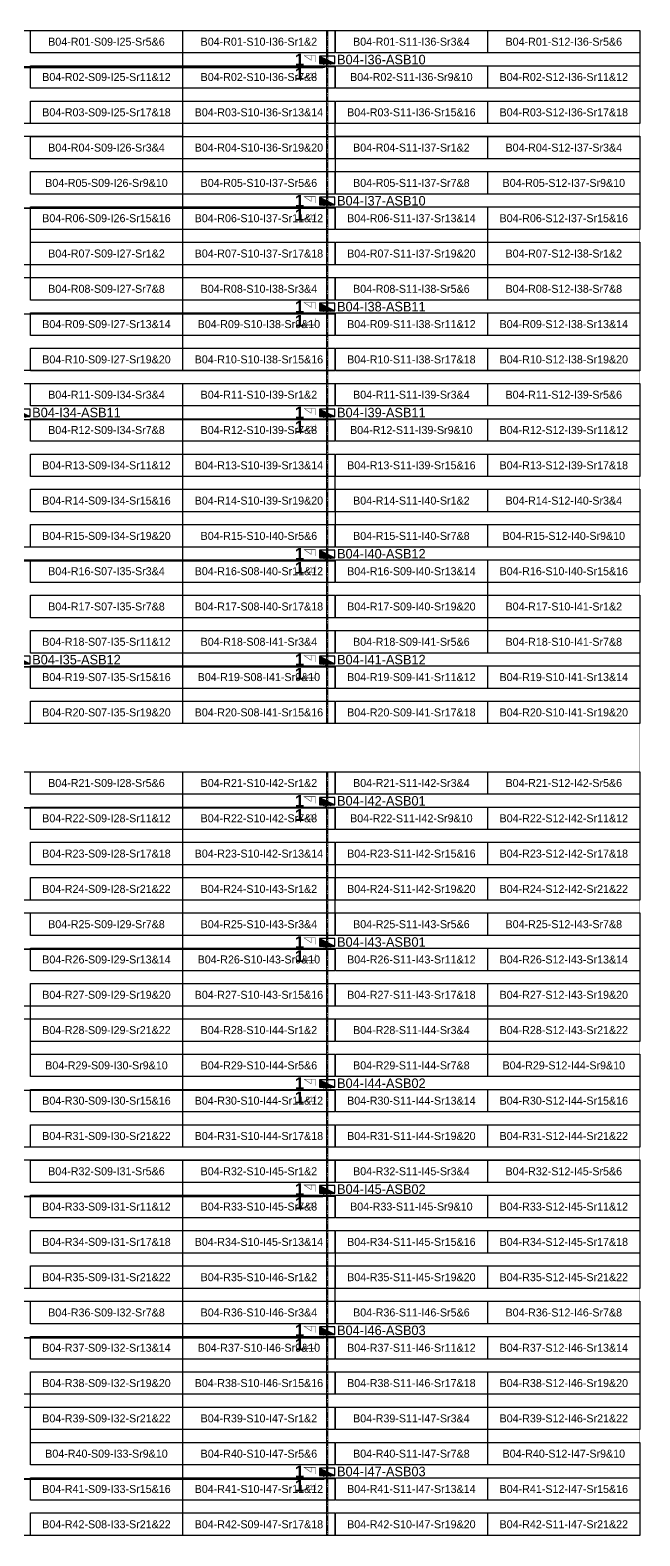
# Model space of a CAD drawing. Header units: metres. Extents: x 532250 to 532639, y 2673852 to 2674172.
# Drawn here: x 532508.9 to 532638.5, y 2673851.7 to 2674171.6 of the extents above; entities that cross this region are included whole.
import ezdxf
from ezdxf.enums import TextEntityAlignment as Align

# ---------------------------------------------------------------- set-up
doc = ezdxf.new("R2010")
doc.units = ezdxf.units.M
doc.header["$MEASUREMENT"] = 0
doc.linetypes.add('CENTER', pattern=[2, 1.25, -0.25, 0.25, -0.25])
doc.layers.add('Block Boundary-12.5 MW Block', color=6, linetype='Continuous', lineweight=9)
doc.layers.add('PILE', color=1, linetype='Continuous', lineweight=15)
for name, color, linetype in [('DC Trench BL-04', 40, 'Continuous'), ('E-Inverter Grouping', 2, 'Continuous'), ('Inverter Block-04', 7, 'Continuous'), ('LT Cable(AG) INV to LT Panel BL-04', 2, 'Continuous'), ('Messenger Wire Block-04 (Master Path)', 30, 'Continuous'), ('Messenger Wire Block-04 (MW Path)', 191, 'Continuous'), ('MMS Table Block-04', 8, 'Continuous'), ('Plan Line - DC', 40, 'Continuous'), ('Section Marking BL-04', 2, 'Continuous')]:
    doc.layers.add(name, color=color, linetype=linetype)
doc.styles.add('BoldTextStyle', font='arialbd.ttf')
doc.styles.get("Standard").update_dxf_attribs({"font": 'Adani Regular.ttf'})

# ---------------------------------------------------------------- blocks, each defined once
blk = doc.blocks.new('MMS Table (32.292 x 4.788)')
at = {"color": 0}
blk.add_lwpolyline([(0, -0.002), (0, 4.786), (32.292, 4.786), (32.292, -0.002)], close=True, dxfattribs=at)
at = {"color": 7}
blk.add_attdef('ID1', text='', height=1.7, dxfattribs=at).set_placement((16.146, 2.392), align=Align.MIDDLE_CENTER)
blk = doc.blocks.new('Inverter Block')
h = blk.add_hatch(color=0)
h.dxf.hatch_style = 1
h.paths.add_polyline_path([(-1.46, 2.27), (-1.46, 0.85), (1.46, 0.85)])
at = {"color": 0}
blk.add_lwpolyline([(1.46, 2.27), (-1.46, 2.27), (-1.46, 0.85), (1.46, 0.85)], close=True, dxfattribs=at)
blk.add_lwpolyline([(-1.46, 2.27), (1.46, 0.85)], dxfattribs=at)
at = {"layer": 'PILE'}
for centre in [(-0.61, 0.85), (0.61, 0.85)]:
    blk.add_circle(centre, 0.156, dxfattribs=at)
at = {"color": 7}
blk.add_attdef('ID', (-1.46, 3.01), '', height=1.8, dxfattribs=at)

msp = doc.modelspace()

# ---------------------------------------------------------------- linework, layer by layer
at = {"layer": 'Block Boundary-12.5 MW Block', "const_width": 0.05}
msp.add_lwpolyline([(532249.88, 2674171.58), (532638.48, 2674171.58), (532638.48, 2673851.79), (532282.27, 2673851.79), (532282.27, 2673859.29), (532249.88, 2673859.29)], close=True, dxfattribs=at)
at = {"layer": 'DC Trench BL-04', "color": 40, "const_width": 0.15}
for points in [[(532572.21, 2674171.57), (532571.91, 2674171.57), (532571.91, 2674024.29), (532572.21, 2674024.29)], [(532572.21, 2674014.07), (532571.91, 2674014.07), (532571.91, 2673851.79), (532572.21, 2673851.79)]]:
    msp.add_lwpolyline(points, close=True, dxfattribs=at)
at = {"layer": 'E-Inverter Grouping', "color": 3}
for points in [[(532541.3, 2674171.58), (532541.3, 2674151.79), (532476.52, 2674151.79), (532476.52, 2674144.29), (532444.23, 2674144.29), (532444.23, 2674171.58)], [(532638.48, 2674171.58), (532638.48, 2674151.79), (532573.7, 2674151.79), (532573.7, 2674144.29), (532541.4, 2674144.29), (532541.4, 2674171.58)], [(532541.3, 2674149.08), (532541.3, 2674129.29), (532508.91, 2674129.29), (532508.91, 2674121.79), (532444.23, 2674121.79), (532444.23, 2674141.58), (532476.62, 2674141.58), (532476.62, 2674149.08)], [(532638.48, 2674149.08), (532638.48, 2674129.29), (532606.09, 2674129.29), (532606.09, 2674121.79), (532541.4, 2674121.79), (532541.4, 2674141.58), (532573.8, 2674141.58), (532573.8, 2674149.08)], [(532541.3, 2674099.29), (532444.23, 2674099.29), (532444.23, 2674119.08), (532509.01, 2674119.08), (532509.01, 2674126.58), (532541.3, 2674126.58)], [(532638.48, 2674099.29), (532541.4, 2674099.29), (532541.4, 2674119.08), (532606.19, 2674119.08), (532606.19, 2674126.58), (532638.48, 2674126.58)], [(532541.3, 2674061.79), (532476.62, 2674061.79), (532476.62, 2674096.58), (532541.3, 2674096.58)], [(532638.48, 2674096.58), (532638.48, 2674076.79), (532573.7, 2674076.79), (532573.7, 2674069.29), (532541.4, 2674069.29), (532541.4, 2674096.58)], [(532638.48, 2674074.08), (532638.48, 2674054.29), (532606.09, 2674054.29), (532606.09, 2674046.79), (532541.4, 2674046.79), (532541.4, 2674066.58), (532573.8, 2674066.58), (532573.8, 2674074.08)], [(532541.3, 2674024.29), (532476.62, 2674024.29), (532476.62, 2674059.08), (532541.3, 2674059.08)], [(532638.48, 2674024.29), (532541.4, 2674024.29), (532541.4, 2674044.08), (532606.19, 2674044.08), (532606.19, 2674051.58), (532638.48, 2674051.58)]]:
    msp.add_lwpolyline(points, close=True, dxfattribs=at)
at = {"layer": 'E-Inverter Grouping'}
for points in [[(532541.3, 2673986.79), (532476.62, 2673986.79), (532476.62, 2673994.29), (532444.23, 2673994.29), (532444.23, 2674014.08), (532541.3, 2674014.08)], [(532638.48, 2673986.79), (532573.8, 2673986.79), (532573.8, 2673994.29), (532541.4, 2673994.29), (532541.4, 2674014.08), (532638.48, 2674014.08)], [(532541.3, 2673956.79), (532509.01, 2673956.79), (532509.01, 2673964.29), (532444.23, 2673964.29), (532444.23, 2673991.58), (532476.52, 2673991.58), (532476.52, 2673984.08), (532541.3, 2673984.08)], [(532638.48, 2673956.79), (532606.19, 2673956.79), (532606.19, 2673964.29), (532541.4, 2673964.29), (532541.4, 2673991.58), (532573.7, 2673991.58), (532573.7, 2673984.08), (532638.48, 2673984.08)], [(532508.91, 2673954.08), (532541.3, 2673954.08), (532541.3, 2673934.29), (532444.23, 2673934.29), (532444.23, 2673961.58), (532508.91, 2673961.58)], [(532606.09, 2673954.08), (532638.48, 2673954.08), (532638.48, 2673934.29), (532541.4, 2673934.29), (532541.4, 2673961.58), (532606.09, 2673961.58)], [(532541.3, 2673904.29), (532476.62, 2673904.29), (532476.62, 2673911.79), (532444.23, 2673911.79), (532444.23, 2673931.58), (532541.3, 2673931.58)], [(532638.48, 2673904.29), (532573.8, 2673904.29), (532573.8, 2673911.79), (532541.4, 2673911.79), (532541.4, 2673931.58), (532638.48, 2673931.58)], [(532541.3, 2673874.29), (532509.01, 2673874.29), (532509.01, 2673881.79), (532444.23, 2673881.79), (532444.23, 2673909.08), (532476.52, 2673909.08), (532476.52, 2673901.58), (532541.3, 2673901.58)], [(532638.48, 2673874.29), (532606.19, 2673874.29), (532606.19, 2673881.79), (532541.4, 2673881.79), (532541.4, 2673909.08), (532573.7, 2673909.08), (532573.7, 2673901.58), (532638.48, 2673901.58)], [(532508.91, 2673871.58), (532541.3, 2673871.58), (532541.3, 2673851.79), (532444.23, 2673851.79), (532444.23, 2673879.08), (532508.91, 2673879.08)], [(532606.09, 2673871.58), (532638.48, 2673871.58), (532638.48, 2673851.79), (532541.4, 2673851.79), (532541.4, 2673879.08), (532606.09, 2673879.08)]]:
    msp.add_lwpolyline(points, close=True, dxfattribs=at)
at = {"layer": 'LT Cable(AG) INV to LT Panel BL-04', "color": 5}
for points in [[(532439.92, 2674047.45), (532436.46, 2674047.45, -0.414214), (532435.56, 2674048.35), (532435.56, 2674051.4, 0.214019), (532435.25, 2674052.07), (532428.54, 2674058.05, -0.214019), (532428.24, 2674058.72), (532428.24, 2674060.35, -0.0289), (532428.24, 2674060.46), (532428.3, 2674060.94, 0.0289), (532428.31, 2674061.04), (532428.31, 2674162.83, -0.414214), (532429.21, 2674163.73), (532571.16, 2674163.73, 0.414214), (532572.06, 2674164.63), (532572.06, 2674165.23)], [(532439.92, 2674047.4), (532436.41, 2674047.4, -0.414214), (532435.51, 2674048.3), (532435.51, 2674051.38, 0.214019), (532435.2, 2674052.05), (532428.49, 2674058.03, -0.214019), (532428.19, 2674058.7), (532428.19, 2674060.36, -0.0289), (532428.19, 2674060.46), (532428.25, 2674060.94, 0.0289), (532428.26, 2674061.04), (532428.26, 2674132.88, -0.414214), (532429.16, 2674133.78), (532571.16, 2674133.78, 0.414214), (532572.06, 2674134.68), (532572.06, 2674135.23)], [(532437.98, 2674047.35), (532436.36, 2674047.35, -0.414214), (532435.46, 2674048.25), (532435.46, 2674051.36, 0.214019), (532435.15, 2674052.03), (532428.44, 2674058.01, -0.214019), (532428.14, 2674058.68), (532428.14, 2674060.36, -0.0289), (532428.14, 2674060.46), (532428.2, 2674060.94, 0.0289), (532428.21, 2674061.05), (532428.21, 2674110.43, -0.414214), (532429.11, 2674111.33), (532571.16, 2674111.33, 0.414214), (532572.06, 2674112.23), (532572.06, 2674112.73)], [(532437.98, 2674047.3), (532436.31, 2674047.3, -0.414214), (532435.41, 2674048.2), (532435.41, 2674051.33, 0.214019), (532435.1, 2674052), (532428.39, 2674057.98, -0.214019), (532428.09, 2674058.65), (532428.09, 2674060.36, -0.0289), (532428.09, 2674060.47), (532428.15, 2674060.95, 0.0289), (532428.16, 2674061.05), (532428.16, 2674087.98, -0.414214), (532429.06, 2674088.88), (532571.16, 2674088.88, 0.414214), (532572.06, 2674089.78), (532572.06, 2674090.23)], [(532435.91, 2674047.22, -0.325999), (532435.28, 2674048.08), (532435.28, 2674051.28, 0.214019), (532434.98, 2674051.95), (532428.27, 2674057.93, -0.214019), (532427.96, 2674058.6), (532427.96, 2674060.37, -0.0289), (532427.97, 2674060.47), (532428.03, 2674060.95, 0.0289), (532428.03, 2674061.06), (532428.03, 2674065.6, -0.414214), (532428.93, 2674066.5), (532477.57, 2674066.5, -0.414214), (532478.47, 2674065.6), (532478.47, 2674059.9, 0.414214), (532479.37, 2674059), (532571.16, 2674059, 0.414214), (532572.06, 2674059.9), (532572.06, 2674060.23)], [(532435.91, 2674047.29, -0.309777), (532435.33, 2674048.13), (532435.33, 2674051.3, 0.214019), (532435.03, 2674051.97), (532428.32, 2674057.95, -0.214019), (532428.01, 2674058.62), (532428.01, 2674060.37, -0.0289), (532428.02, 2674060.47), (532428.08, 2674060.95, 0.0289), (532428.08, 2674061.05), (532428.08, 2674065.55, -0.414214), (532428.98, 2674066.45), (532477.52, 2674066.45, -0.414214), (532478.42, 2674065.55), (532478.42, 2674037.35, 0.414214), (532479.32, 2674036.45), (532571.16, 2674036.45, 0.414214), (532572.06, 2674037.35), (532572.06, 2674037.73)], [(532434.88, 2674044.77), (532433.26, 2674044.77, 0.078431), (532432.98, 2674044.72), (532432.12, 2674044.44, -0.078431), (532431.84, 2674044.4), (532428.71, 2674044.4, 0.414214), (532427.81, 2674043.5), (532427.81, 2674015.83, 0.093355), (532427.87, 2674015.51), (532427.97, 2674015.25, -0.093355), (532428.03, 2674014.92), (532428.03, 2673864.65, 0.414214), (532428.93, 2673863.75), (532571.16, 2673863.75, 0.414214), (532572.06, 2673864.65), (532572.06, 2673865.23)], [(532434.88, 2674044.72), (532433.27, 2674044.72, 0.078431), (532432.99, 2674044.67), (532432.13, 2674044.39, -0.078431), (532431.85, 2674044.35), (532428.76, 2674044.35, 0.414214), (532427.86, 2674043.45), (532427.86, 2674015.84, 0.093355), (532427.92, 2674015.52), (532428.02, 2674015.26, -0.093355), (532428.08, 2674014.93), (532428.08, 2673894.7, 0.414214), (532428.98, 2673893.8), (532571.16, 2673893.8, 0.414214), (532572.06, 2673894.7), (532572.06, 2673895.23)], [(532436.88, 2674044.67), (532433.28, 2674044.67, 0.078431), (532433, 2674044.62), (532432.14, 2674044.34, -0.078431), (532431.86, 2674044.3), (532428.81, 2674044.3, 0.414214), (532427.91, 2674043.4), (532427.91, 2674015.85, 0.093355), (532427.97, 2674015.53), (532428.07, 2674015.27, -0.093355), (532428.13, 2674014.94), (532428.13, 2673924.75, 0.414214), (532429.03, 2673923.85), (532571.16, 2673923.85, 0.414214), (532572.06, 2673924.75), (532572.06, 2673925.23)], [(532436.88, 2674044.62), (532433.29, 2674044.62, 0.078431), (532433.01, 2674044.57), (532432.15, 2674044.29, -0.078431), (532431.87, 2674044.25), (532428.86, 2674044.25, 0.414214), (532427.96, 2674043.35), (532427.96, 2674015.86, 0.093355), (532428.02, 2674015.54), (532428.12, 2674015.27, -0.093355), (532428.18, 2674014.95), (532428.18, 2673947.3, 0.414214), (532429.08, 2673946.4), (532571.16, 2673946.4, 0.414214), (532572.06, 2673947.3), (532572.06, 2673947.73)], [(532439.03, 2674044.57), (532433.29, 2674044.57, 0.078431), (532433.02, 2674044.52), (532432.15, 2674044.24, -0.078431), (532431.88, 2674044.2), (532428.91, 2674044.2, 0.414214), (532428.01, 2674043.3), (532428.01, 2674015.87, 0.093355), (532428.07, 2674015.54), (532428.17, 2674015.28, -0.093355), (532428.23, 2674014.96), (532428.23, 2673977.35, 0.414214), (532429.13, 2673976.45), (532571.16, 2673976.45, 0.414214), (532572.06, 2673977.35), (532572.06, 2673977.73)], [(532439.03, 2674044.52), (532433.3, 2674044.52, 0.078431), (532433.02, 2674044.47), (532432.16, 2674044.19, -0.078431), (532431.88, 2674044.15), (532428.96, 2674044.15, 0.414214), (532428.06, 2674043.25), (532428.06, 2674015.88, 0.093355), (532428.12, 2674015.55), (532428.22, 2674015.29, -0.093355), (532428.28, 2674014.97), (532428.28, 2674007.4, 0.414214), (532429.18, 2674006.5), (532571.16, 2674006.5, 0.414214), (532572.06, 2674007.4), (532572.06, 2674007.73)]]:
    msp.add_lwpolyline(points, format="xyb", dxfattribs=at)
at = {"layer": 'Messenger Wire Block-04 (Master Path)'}
for points in [[(532428.16, 2674163.88), (532573.7, 2674163.88)], [(532428.16, 2674133.88), (532573.7, 2674133.88)], [(532428.16, 2674111.38), (532573.7, 2674111.38)], [(532428.16, 2674088.88), (532573.7, 2674088.88)], [(532478.34, 2674058.88), (532573.7, 2674058.88)], [(532478.34, 2674036.38), (532573.7, 2674036.38)], [(532428.16, 2674006.38), (532573.7, 2674006.38)], [(532428.16, 2673976.38), (532573.7, 2673976.38)], [(532428.16, 2673946.38), (532573.7, 2673946.38)], [(532428.16, 2673923.88), (532573.7, 2673923.88)], [(532428.16, 2673893.88), (532573.7, 2673893.88)], [(532428.16, 2673863.88), (532573.7, 2673863.88)]]:
    msp.add_lwpolyline(points, dxfattribs=at)
at = {"layer": 'Messenger Wire Block-04 (MW Path)', "const_width": 0.1}
for points in [[(532428.16, 2674163.88), (532573.7, 2674163.88)], [(532428.16, 2674133.88), (532573.7, 2674133.88)], [(532428.16, 2674111.38), (532573.7, 2674111.38)], [(532428.16, 2674088.88), (532573.7, 2674088.88)], [(532478.34, 2674058.88), (532573.7, 2674058.88)], [(532478.34, 2674036.38), (532573.7, 2674036.38)], [(532428.16, 2674006.38), (532573.7, 2674006.38)], [(532428.16, 2673976.38), (532573.7, 2673976.38)], [(532428.16, 2673946.38), (532573.7, 2673946.38)], [(532428.16, 2673923.88), (532573.7, 2673923.88)], [(532428.16, 2673893.88), (532573.7, 2673893.88)], [(532428.16, 2673863.88), (532573.7, 2673863.88)]]:
    msp.add_lwpolyline(points, dxfattribs=at)
at = {"layer": 'Plan Line - DC', "color": 6, "linetype": 'CENTER'}
for points in [[(532572.06, 2674171.57), (532572.06, 2674024.29)], [(532572.06, 2674014.07), (532572.06, 2673851.79)]]:
    msp.add_lwpolyline(points, dxfattribs=at)
at = {"layer": 'Section Marking BL-04', "color": 94, "lineweight": 35, "true_color": 0x00a500, "const_width": 0.1}
for points in [[(532569.56, 2674164.88), (532569.56, 2674166.27), (532567.16, 2674166.27), (532568.64, 2674165.26), (532568.64, 2674166.27)], [(532569.56, 2674162.88), (532569.56, 2674161.49), (532567.16, 2674161.49), (532568.64, 2674162.5), (532568.64, 2674161.49)], [(532569.56, 2674134.88), (532569.56, 2674136.27), (532567.16, 2674136.27), (532568.64, 2674135.26), (532568.64, 2674136.27)], [(532569.56, 2674132.88), (532569.56, 2674131.49), (532567.16, 2674131.49), (532568.64, 2674132.5), (532568.64, 2674131.49)], [(532569.56, 2674112.38), (532569.56, 2674113.77), (532567.16, 2674113.77), (532568.64, 2674112.76), (532568.64, 2674113.77)], [(532569.56, 2674110.38), (532569.56, 2674108.99), (532567.16, 2674108.99), (532568.64, 2674110), (532568.64, 2674108.99)], [(532569.56, 2674089.88), (532569.56, 2674091.27), (532567.16, 2674091.27), (532568.64, 2674090.26), (532568.64, 2674091.27)], [(532569.56, 2674087.88), (532569.56, 2674086.49), (532567.16, 2674086.49), (532568.64, 2674087.5), (532568.64, 2674086.49)], [(532569.56, 2674059.88), (532569.56, 2674061.27), (532567.16, 2674061.27), (532568.64, 2674060.26), (532568.64, 2674061.27)], [(532569.56, 2674057.88), (532569.56, 2674056.49), (532567.16, 2674056.49), (532568.64, 2674057.5), (532568.64, 2674056.49)], [(532569.56, 2674037.38), (532569.56, 2674038.77), (532567.16, 2674038.77), (532568.64, 2674037.76), (532568.64, 2674038.77)], [(532569.56, 2674035.38), (532569.56, 2674033.99), (532567.16, 2674033.99), (532568.64, 2674035), (532568.64, 2674033.99)], [(532569.56, 2674007.38), (532569.56, 2674008.77), (532567.16, 2674008.77), (532568.64, 2674007.76), (532568.64, 2674008.77)], [(532569.56, 2674005.38), (532569.56, 2674003.99), (532567.16, 2674003.99), (532568.64, 2674005), (532568.64, 2674003.99)], [(532569.56, 2673977.38), (532569.56, 2673978.77), (532567.16, 2673978.77), (532568.64, 2673977.76), (532568.64, 2673978.77)], [(532569.56, 2673975.38), (532569.56, 2673973.99), (532567.16, 2673973.99), (532568.64, 2673975), (532568.64, 2673973.99)], [(532569.56, 2673947.38), (532569.56, 2673948.77), (532567.16, 2673948.77), (532568.64, 2673947.76), (532568.64, 2673948.77)], [(532569.56, 2673945.38), (532569.56, 2673943.99), (532567.16, 2673943.99), (532568.64, 2673945), (532568.64, 2673943.99)], [(532569.56, 2673924.88), (532569.56, 2673926.27), (532567.16, 2673926.27), (532568.64, 2673925.26), (532568.64, 2673926.27)], [(532569.56, 2673922.88), (532569.56, 2673921.49), (532567.16, 2673921.49), (532568.64, 2673922.5), (532568.64, 2673921.49)], [(532569.56, 2673894.88), (532569.56, 2673896.27), (532567.16, 2673896.27), (532568.64, 2673895.26), (532568.64, 2673896.27)], [(532569.56, 2673892.88), (532569.56, 2673891.49), (532567.16, 2673891.49), (532568.64, 2673892.5), (532568.64, 2673891.49)], [(532569.56, 2673864.88), (532569.56, 2673866.27), (532567.16, 2673866.27), (532568.64, 2673865.26), (532568.64, 2673866.27)], [(532569.56, 2673862.88), (532569.56, 2673861.49), (532567.16, 2673861.49), (532568.64, 2673862.5), (532568.64, 2673861.49)]]:
    msp.add_lwpolyline(points, dxfattribs=at)

# ---------------------------------------------------------------- block references
at = {"layer": 'Inverter Block-04'}
ref = msp.add_blockref('Inverter Block', (532572.06, 2674163.57), dxfattribs=dict(at, xscale=1.124999999976148, yscale=1.124999999976148, zscale=1.124999999976148))
ref.add_attrib('ID', 'B04-I36-ASB10', (532574.16, 2674164.38), dxfattribs={"layer": '0', "color": 7, "height": 2.025})
ref = msp.add_blockref('Inverter Block', (532572.06, 2674133.57), dxfattribs=dict(at, xscale=1.124999999976148, yscale=1.124999999976148, zscale=1.124999999976148))
ref.add_attrib('ID', 'B04-I37-ASB10', (532574.16, 2674134.38), dxfattribs={"layer": '0', "color": 7, "height": 2.025})
ref = msp.add_blockref('Inverter Block', (532572.06, 2674111.07), dxfattribs=dict(at, xscale=1.124999999976148, yscale=1.124999999976148, zscale=1.124999999976148))
ref.add_attrib('ID', 'B04-I38-ASB11', (532574.16, 2674111.88), dxfattribs={"layer": '0', "color": 7, "height": 2.025})
ref = msp.add_blockref('Inverter Block', (532507.27, 2674088.57), dxfattribs=dict(at, xscale=1.124999999976148, yscale=1.124999999976148, zscale=1.124999999976148))
ref.add_attrib('ID', 'B04-I34-ASB11', (532509.38, 2674089.38), dxfattribs={"layer": '0', "color": 7, "height": 2.025})
ref = msp.add_blockref('Inverter Block', (532572.06, 2674088.57), dxfattribs=dict(at, xscale=1.124999999976148, yscale=1.124999999976148, zscale=1.124999999976148))
ref.add_attrib('ID', 'B04-I39-ASB11', (532574.16, 2674089.38), dxfattribs={"layer": '0', "color": 7, "height": 2.025})
ref = msp.add_blockref('Inverter Block', (532572.06, 2674058.57), dxfattribs=dict(at, xscale=1.124999999976148, yscale=1.124999999976148, zscale=1.124999999976148))
ref.add_attrib('ID', 'B04-I40-ASB12', (532574.16, 2674059.38), dxfattribs={"layer": '0', "color": 7, "height": 2.025})
ref = msp.add_blockref('Inverter Block', (532507.27, 2674036.07), dxfattribs=dict(at, xscale=1.124999999976148, yscale=1.124999999976148, zscale=1.124999999976148))
ref.add_attrib('ID', 'B04-I35-ASB12', (532509.38, 2674036.88), dxfattribs={"layer": '0', "color": 7, "height": 2.025})
ref = msp.add_blockref('Inverter Block', (532572.06, 2674036.07), dxfattribs=dict(at, xscale=1.124999999976148, yscale=1.124999999976148, zscale=1.124999999976148))
ref.add_attrib('ID', 'B04-I41-ASB12', (532574.16, 2674036.88), dxfattribs={"layer": '0', "color": 7, "height": 2.025})
ref = msp.add_blockref('Inverter Block', (532572.06, 2674006.07), dxfattribs=dict(at, xscale=1.124999999976148, yscale=1.124999999976148, zscale=1.124999999976148))
ref.add_attrib('ID', 'B04-I42-ASB01', (532574.16, 2674006.88), dxfattribs={"layer": '0', "color": 7, "height": 2.025})
ref = msp.add_blockref('Inverter Block', (532572.06, 2673976.07), dxfattribs=dict(at, xscale=1.124999999976148, yscale=1.124999999976148, zscale=1.124999999976148))
ref.add_attrib('ID', 'B04-I43-ASB01', (532574.16, 2673976.88), dxfattribs={"layer": '0', "color": 7, "height": 2.025})
ref = msp.add_blockref('Inverter Block', (532572.06, 2673946.07), dxfattribs=dict(at, xscale=1.124999999976148, yscale=1.124999999976148, zscale=1.124999999976148))
ref.add_attrib('ID', 'B04-I44-ASB02', (532574.16, 2673946.88), dxfattribs={"layer": '0', "color": 7, "height": 2.025})
ref = msp.add_blockref('Inverter Block', (532572.06, 2673923.57), dxfattribs=dict(at, xscale=1.124999999976148, yscale=1.124999999976148, zscale=1.124999999976148))
ref.add_attrib('ID', 'B04-I45-ASB02', (532574.16, 2673924.38), dxfattribs={"layer": '0', "color": 7, "height": 2.025})
ref = msp.add_blockref('Inverter Block', (532572.06, 2673893.57), dxfattribs=dict(at, xscale=1.124999999976148, yscale=1.124999999976148, zscale=1.124999999976148))
ref.add_attrib('ID', 'B04-I46-ASB03', (532574.16, 2673894.38), dxfattribs={"layer": '0', "color": 7, "height": 2.025})
ref = msp.add_blockref('Inverter Block', (532572.06, 2673863.57), dxfattribs=dict(at, xscale=1.124999999976148, yscale=1.124999999976148, zscale=1.124999999976148))
ref.add_attrib('ID', 'B04-I47-ASB03', (532574.16, 2673864.38), dxfattribs={"layer": '0', "color": 7, "height": 2.025})
at = {"layer": 'MMS Table Block-04'}
for p, values in [((532509.01, 2674166.79), {'ID1': 'B04-R01-S09-I25-Sr5&6'}), ((532541.4, 2674166.79), {'ID1': 'B04-R01-S10-I36-Sr1&2'}), ((532573.8, 2674166.79), {'ID1': 'B04-R01-S11-I36-Sr3&4'}), ((532606.19, 2674166.79), {'ID1': 'B04-R01-S12-I36-Sr5&6'}), ((532509.01, 2674159.29), {'ID1': 'B04-R02-S09-I25-Sr11&12'}), ((532541.4, 2674159.29), {'ID1': 'B04-R02-S10-I36-Sr7&8'}), ((532573.8, 2674159.29), {'ID1': 'B04-R02-S11-I36-Sr9&10'}), ((532606.19, 2674159.29), {'ID1': 'B04-R02-S12-I36-Sr11&12'}), ((532509.01, 2674151.79), {'ID1': 'B04-R03-S09-I25-Sr17&18'}), ((532541.4, 2674151.79), {'ID1': 'B04-R03-S10-I36-Sr13&14'}), ((532573.8, 2674151.79), {'ID1': 'B04-R03-S11-I36-Sr15&16'}), ((532606.19, 2674151.79), {'ID1': 'B04-R03-S12-I36-Sr17&18'}), ((532509.01, 2674144.29), {'ID1': 'B04-R04-S09-I26-Sr3&4'}), ((532541.4, 2674144.29), {'ID1': 'B04-R04-S10-I36-Sr19&20'}), ((532573.8, 2674144.29), {'ID1': 'B04-R04-S11-I37-Sr1&2'}), ((532606.19, 2674144.29), {'ID1': 'B04-R04-S12-I37-Sr3&4'}), ((532509.01, 2674136.79), {'ID1': 'B04-R05-S09-I26-Sr9&10'}), ((532541.4, 2674136.79), {'ID1': 'B04-R05-S10-I37-Sr5&6'}), ((532573.8, 2674136.79), {'ID1': 'B04-R05-S11-I37-Sr7&8'}), ((532606.19, 2674136.79), {'ID1': 'B04-R05-S12-I37-Sr9&10'}), ((532509.01, 2674129.29), {'ID1': 'B04-R06-S09-I26-Sr15&16'}), ((532541.4, 2674129.29), {'ID1': 'B04-R06-S10-I37-Sr11&12'}), ((532573.8, 2674129.29), {'ID1': 'B04-R06-S11-I37-Sr13&14'}), ((532606.19, 2674129.29), {'ID1': 'B04-R06-S12-I37-Sr15&16'}), ((532509.01, 2674121.79), {'ID1': 'B04-R07-S09-I27-Sr1&2'}), ((532541.4, 2674121.79), {'ID1': 'B04-R07-S10-I37-Sr17&18'}), ((532573.8, 2674121.79), {'ID1': 'B04-R07-S11-I37-Sr19&20'}), ((532606.19, 2674121.79), {'ID1': 'B04-R07-S12-I38-Sr1&2'}), ((532509.01, 2674114.29), {'ID1': 'B04-R08-S09-I27-Sr7&8'}), ((532541.4, 2674114.29), {'ID1': 'B04-R08-S10-I38-Sr3&4'}), ((532573.8, 2674114.29), {'ID1': 'B04-R08-S11-I38-Sr5&6'}), ((532606.19, 2674114.29), {'ID1': 'B04-R08-S12-I38-Sr7&8'}), ((532509.01, 2674106.79), {'ID1': 'B04-R09-S09-I27-Sr13&14'}), ((532541.4, 2674106.79), {'ID1': 'B04-R09-S10-I38-Sr9&10'}), ((532573.8, 2674106.79), {'ID1': 'B04-R09-S11-I38-Sr11&12'}), ((532606.19, 2674106.79), {'ID1': 'B04-R09-S12-I38-Sr13&14'}), ((532509.01, 2674099.29), {'ID1': 'B04-R10-S09-I27-Sr19&20'}), ((532541.4, 2674099.29), {'ID1': 'B04-R10-S10-I38-Sr15&16'}), ((532573.8, 2674099.29), {'ID1': 'B04-R10-S11-I38-Sr17&18'}), ((532606.19, 2674099.29), {'ID1': 'B04-R10-S12-I38-Sr19&20'}), ((532509.01, 2674091.79), {'ID1': 'B04-R11-S09-I34-Sr3&4'}), ((532541.4, 2674091.79), {'ID1': 'B04-R11-S10-I39-Sr1&2'}), ((532573.8, 2674091.79), {'ID1': 'B04-R11-S11-I39-Sr3&4'}), ((532606.19, 2674091.79), {'ID1': 'B04-R11-S12-I39-Sr5&6'}), ((532509.01, 2674084.29), {'ID1': 'B04-R12-S09-I34-Sr7&8'}), ((532541.4, 2674084.29), {'ID1': 'B04-R12-S10-I39-Sr7&8'}), ((532573.8, 2674084.29), {'ID1': 'B04-R12-S11-I39-Sr9&10'}), ((532606.19, 2674084.29), {'ID1': 'B04-R12-S12-I39-Sr11&12'}), ((532509.01, 2674076.79), {'ID1': 'B04-R13-S09-I34-Sr11&12'}), ((532541.4, 2674076.79), {'ID1': 'B04-R13-S10-I39-Sr13&14'}), ((532573.8, 2674076.79), {'ID1': 'B04-R13-S11-I39-Sr15&16'}), ((532606.19, 2674076.79), {'ID1': 'B04-R13-S12-I39-Sr17&18'}), ((532509.01, 2674069.29), {'ID1': 'B04-R14-S09-I34-Sr15&16'}), ((532541.4, 2674069.29), {'ID1': 'B04-R14-S10-I39-Sr19&20'}), ((532573.8, 2674069.29), {'ID1': 'B04-R14-S11-I40-Sr1&2'}), ((532606.19, 2674069.29), {'ID1': 'B04-R14-S12-I40-Sr3&4'}), ((532509.01, 2674061.79), {'ID1': 'B04-R15-S09-I34-Sr19&20'}), ((532541.4, 2674061.79), {'ID1': 'B04-R15-S10-I40-Sr5&6'}), ((532573.8, 2674061.79), {'ID1': 'B04-R15-S11-I40-Sr7&8'}), ((532606.19, 2674061.79), {'ID1': 'B04-R15-S12-I40-Sr9&10'}), ((532509.01, 2674054.29), {'ID1': 'B04-R16-S07-I35-Sr3&4'}), ((532541.4, 2674054.29), {'ID1': 'B04-R16-S08-I40-Sr11&12'}), ((532573.8, 2674054.29), {'ID1': 'B04-R16-S09-I40-Sr13&14'}), ((532606.19, 2674054.29), {'ID1': 'B04-R16-S10-I40-Sr15&16'}), ((532509.01, 2674046.79), {'ID1': 'B04-R17-S07-I35-Sr7&8'}), ((532541.4, 2674046.79), {'ID1': 'B04-R17-S08-I40-Sr17&18'}), ((532573.8, 2674046.79), {'ID1': 'B04-R17-S09-I40-Sr19&20'}), ((532606.19, 2674046.79), {'ID1': 'B04-R17-S10-I41-Sr1&2'}), ((532509.01, 2674039.29), {'ID1': 'B04-R18-S07-I35-Sr11&12'}), ((532541.4, 2674039.29), {'ID1': 'B04-R18-S08-I41-Sr3&4'}), ((532573.8, 2674039.29), {'ID1': 'B04-R18-S09-I41-Sr5&6'}), ((532606.19, 2674039.29), {'ID1': 'B04-R18-S10-I41-Sr7&8'}), ((532509.01, 2674031.79), {'ID1': 'B04-R19-S07-I35-Sr15&16'}), ((532541.4, 2674031.79), {'ID1': 'B04-R19-S08-I41-Sr9&10'}), ((532573.8, 2674031.79), {'ID1': 'B04-R19-S09-I41-Sr11&12'}), ((532606.19, 2674031.79), {'ID1': 'B04-R19-S10-I41-Sr13&14'}), ((532509.01, 2674024.29), {'ID1': 'B04-R20-S07-I35-Sr19&20'}), ((532541.4, 2674024.29), {'ID1': 'B04-R20-S08-I41-Sr15&16'}), ((532573.8, 2674024.29), {'ID1': 'B04-R20-S09-I41-Sr17&18'}), ((532606.19, 2674024.29), {'ID1': 'B04-R20-S10-I41-Sr19&20'}), ((532509.01, 2674009.29), {'ID1': 'B04-R21-S09-I28-Sr5&6'}), ((532541.4, 2674009.29), {'ID1': 'B04-R21-S10-I42-Sr1&2'}), ((532573.8, 2674009.29), {'ID1': 'B04-R21-S11-I42-Sr3&4'}), ((532606.19, 2674009.29), {'ID1': 'B04-R21-S12-I42-Sr5&6'}), ((532509.01, 2674001.79), {'ID1': 'B04-R22-S09-I28-Sr11&12'}), ((532541.4, 2674001.79), {'ID1': 'B04-R22-S10-I42-Sr7&8'}), ((532573.8, 2674001.79), {'ID1': 'B04-R22-S11-I42-Sr9&10'}), ((532606.19, 2674001.79), {'ID1': 'B04-R22-S12-I42-Sr11&12'}), ((532509.01, 2673994.29), {'ID1': 'B04-R23-S09-I28-Sr17&18'}), ((532541.4, 2673994.29), {'ID1': 'B04-R23-S10-I42-Sr13&14'}), ((532573.8, 2673994.29), {'ID1': 'B04-R23-S11-I42-Sr15&16'}), ((532606.19, 2673994.29), {'ID1': 'B04-R23-S12-I42-Sr17&18'}), ((532509.01, 2673986.79), {'ID1': 'B04-R24-S09-I28-Sr21&22'}), ((532541.4, 2673986.79), {'ID1': 'B04-R24-S10-I43-Sr1&2'}), ((532573.8, 2673986.79), {'ID1': 'B04-R24-S11-I42-Sr19&20'}), ((532606.19, 2673986.79), {'ID1': 'B04-R24-S12-I42-Sr21&22'}), ((532509.01, 2673979.29), {'ID1': 'B04-R25-S09-I29-Sr7&8'}), ((532541.4, 2673979.29), {'ID1': 'B04-R25-S10-I43-Sr3&4'}), ((532573.8, 2673979.29), {'ID1': 'B04-R25-S11-I43-Sr5&6'}), ((532606.19, 2673979.29), {'ID1': 'B04-R25-S12-I43-Sr7&8'}), ((532509.01, 2673971.79), {'ID1': 'B04-R26-S09-I29-Sr13&14'}), ((532541.4, 2673971.79), {'ID1': 'B04-R26-S10-I43-Sr9&10'}), ((532573.8, 2673971.79), {'ID1': 'B04-R26-S11-I43-Sr11&12'}), ((532606.19, 2673971.79), {'ID1': 'B04-R26-S12-I43-Sr13&14'}), ((532509.01, 2673964.29), {'ID1': 'B04-R27-S09-I29-Sr19&20'}), ((532541.4, 2673964.29), {'ID1': 'B04-R27-S10-I43-Sr15&16'}), ((532573.8, 2673964.29), {'ID1': 'B04-R27-S11-I43-Sr17&18'}), ((532606.19, 2673964.29), {'ID1': 'B04-R27-S12-I43-Sr19&20'}), ((532509.01, 2673956.79), {'ID1': 'B04-R28-S09-I29-Sr21&22'}), ((532541.4, 2673956.79), {'ID1': 'B04-R28-S10-I44-Sr1&2'}), ((532573.8, 2673956.79), {'ID1': 'B04-R28-S11-I44-Sr3&4'}), ((532606.19, 2673956.79), {'ID1': 'B04-R28-S12-I43-Sr21&22'}), ((532509.01, 2673949.29), {'ID1': 'B04-R29-S09-I30-Sr9&10'}), ((532541.4, 2673949.29), {'ID1': 'B04-R29-S10-I44-Sr5&6'}), ((532573.8, 2673949.29), {'ID1': 'B04-R29-S11-I44-Sr7&8'}), ((532606.19, 2673949.29), {'ID1': 'B04-R29-S12-I44-Sr9&10'}), ((532509.01, 2673941.79), {'ID1': 'B04-R30-S09-I30-Sr15&16'}), ((532541.4, 2673941.79), {'ID1': 'B04-R30-S10-I44-Sr11&12'}), ((532573.8, 2673941.79), {'ID1': 'B04-R30-S11-I44-Sr13&14'}), ((532606.19, 2673941.79), {'ID1': 'B04-R30-S12-I44-Sr15&16'}), ((532509.01, 2673934.29), {'ID1': 'B04-R31-S09-I30-Sr21&22'}), ((532541.4, 2673934.29), {'ID1': 'B04-R31-S10-I44-Sr17&18'}), ((532573.8, 2673934.29), {'ID1': 'B04-R31-S11-I44-Sr19&20'}), ((532606.19, 2673934.29), {'ID1': 'B04-R31-S12-I44-Sr21&22'}), ((532509.01, 2673926.79), {'ID1': 'B04-R32-S09-I31-Sr5&6'}), ((532541.4, 2673926.79), {'ID1': 'B04-R32-S10-I45-Sr1&2'}), ((532573.8, 2673926.79), {'ID1': 'B04-R32-S11-I45-Sr3&4'}), ((532606.19, 2673926.79), {'ID1': 'B04-R32-S12-I45-Sr5&6'}), ((532509.01, 2673919.29), {'ID1': 'B04-R33-S09-I31-Sr11&12'}), ((532541.4, 2673919.29), {'ID1': 'B04-R33-S10-I45-Sr7&8'}), ((532573.8, 2673919.29), {'ID1': 'B04-R33-S11-I45-Sr9&10'}), ((532606.19, 2673919.29), {'ID1': 'B04-R33-S12-I45-Sr11&12'}), ((532509.01, 2673911.79), {'ID1': 'B04-R34-S09-I31-Sr17&18'}), ((532541.4, 2673911.79), {'ID1': 'B04-R34-S10-I45-Sr13&14'}), ((532573.8, 2673911.79), {'ID1': 'B04-R34-S11-I45-Sr15&16'}), ((532606.19, 2673911.79), {'ID1': 'B04-R34-S12-I45-Sr17&18'}), ((532509.01, 2673904.29), {'ID1': 'B04-R35-S09-I31-Sr21&22'}), ((532541.4, 2673904.29), {'ID1': 'B04-R35-S10-I46-Sr1&2'}), ((532573.8, 2673904.29), {'ID1': 'B04-R35-S11-I45-Sr19&20'}), ((532606.19, 2673904.29), {'ID1': 'B04-R35-S12-I45-Sr21&22'}), ((532509.01, 2673896.79), {'ID1': 'B04-R36-S09-I32-Sr7&8'}), ((532541.4, 2673896.79), {'ID1': 'B04-R36-S10-I46-Sr3&4'}), ((532573.8, 2673896.79), {'ID1': 'B04-R36-S11-I46-Sr5&6'}), ((532606.19, 2673896.79), {'ID1': 'B04-R36-S12-I46-Sr7&8'}), ((532509.01, 2673889.29), {'ID1': 'B04-R37-S09-I32-Sr13&14'}), ((532541.4, 2673889.29), {'ID1': 'B04-R37-S10-I46-Sr9&10'}), ((532573.8, 2673889.29), {'ID1': 'B04-R37-S11-I46-Sr11&12'}), ((532606.19, 2673889.29), {'ID1': 'B04-R37-S12-I46-Sr13&14'}), ((532509.01, 2673881.79), {'ID1': 'B04-R38-S09-I32-Sr19&20'}), ((532541.4, 2673881.79), {'ID1': 'B04-R38-S10-I46-Sr15&16'}), ((532573.8, 2673881.79), {'ID1': 'B04-R38-S11-I46-Sr17&18'}), ((532606.19, 2673881.79), {'ID1': 'B04-R38-S12-I46-Sr19&20'}), ((532509.01, 2673874.29), {'ID1': 'B04-R39-S09-I32-Sr21&22'}), ((532541.4, 2673874.29), {'ID1': 'B04-R39-S10-I47-Sr1&2'}), ((532573.8, 2673874.29), {'ID1': 'B04-R39-S11-I47-Sr3&4'}), ((532606.19, 2673874.29), {'ID1': 'B04-R39-S12-I46-Sr21&22'}), ((532509.01, 2673866.79), {'ID1': 'B04-R40-S09-I33-Sr9&10'}), ((532541.4, 2673866.79), {'ID1': 'B04-R40-S10-I47-Sr5&6'}), ((532573.8, 2673866.79), {'ID1': 'B04-R40-S11-I47-Sr7&8'}), ((532606.19, 2673866.79), {'ID1': 'B04-R40-S12-I47-Sr9&10'}), ((532509.01, 2673859.29), {'ID1': 'B04-R41-S09-I33-Sr15&16'}), ((532541.4, 2673859.29), {'ID1': 'B04-R41-S10-I47-Sr11&12'}), ((532573.8, 2673859.29), {'ID1': 'B04-R41-S11-I47-Sr13&14'}), ((532606.19, 2673859.29), {'ID1': 'B04-R41-S12-I47-Sr15&16'}), ((532509.01, 2673851.79), {'ID1': 'B04-R42-S08-I33-Sr21&22'}), ((532541.4, 2673851.79), {'ID1': 'B04-R42-S09-I47-Sr17&18'}), ((532573.8, 2673851.79), {'ID1': 'B04-R42-S10-I47-Sr19&20'}), ((532606.19, 2673851.79), {'ID1': 'B04-R42-S11-I47-Sr21&22'})]:
    msp.add_blockref('MMS Table (32.292 x 4.788)', p, dxfattribs=at).add_auto_attribs(values)

# ---------------------------------------------------------------- texts
at = {"layer": 'Section Marking BL-04', "color": 94, "true_color": 0x00a500, "style": 'BoldTextStyle'}
for p in [(532566.16, 2674165.38), (532566.16, 2674162.38), (532566.16, 2674135.38), (532566.16, 2674132.38), (532566.16, 2674112.88), (532566.16, 2674109.88), (532566.16, 2674090.38), (532566.16, 2674087.38), (532566.16, 2674060.38), (532566.16, 2674057.38), (532566.16, 2674037.88), (532566.16, 2674034.88), (532566.16, 2674007.88), (532566.16, 2674004.88), (532566.16, 2673977.88), (532566.16, 2673974.88), (532566.16, 2673947.88), (532566.16, 2673944.88), (532566.16, 2673925.38), (532566.16, 2673922.38), (532566.16, 2673895.38), (532566.16, 2673892.38), (532566.16, 2673865.38), (532566.16, 2673862.38)]:
    msp.add_text('1', height=2.5, dxfattribs=at).set_placement(p, align=Align.MIDDLE_CENTER)

doc.saveas('drawing.dxf')
